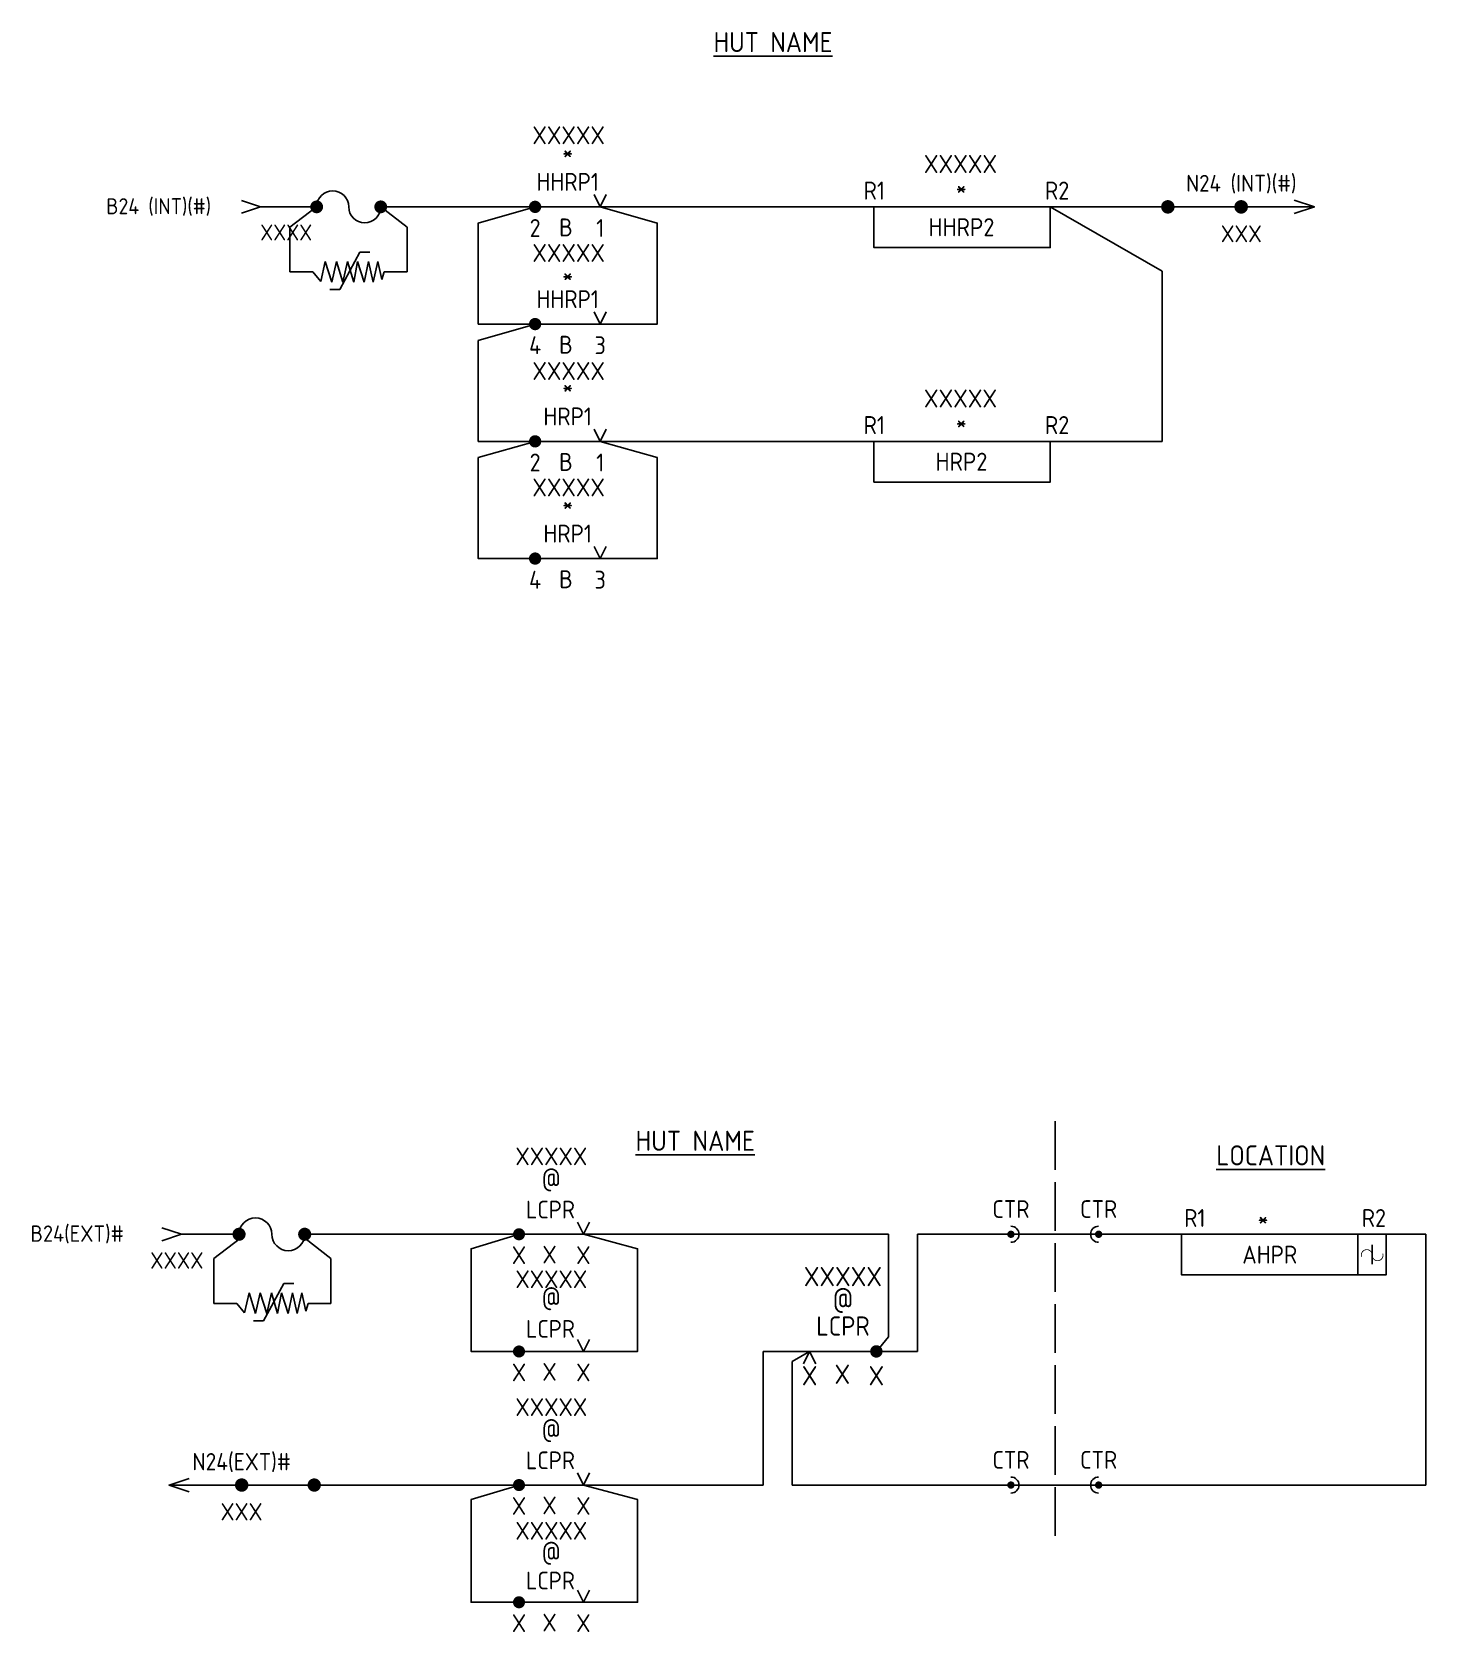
# Model space of a CAD drawing. Header units: millimetres. Extents: x 34 to 408, y 61 to 275.
# Drawn here: x 236.4 to 407.7, y 77.9 to 274.6 of the extents above; entities that cross this region are included whole.
import ezdxf
from ezdxf.enums import TextEntityAlignment as Align

# ---------------------------------------------------------------- set-up
doc = ezdxf.new("R2010")
doc.units = ezdxf.units.MM
doc.header["$MEASUREMENT"] = 0
doc.linetypes.add('ACAD_ISO02W100', pattern=[15, 12, -3])
for name, color, linetype in [('FUZEBLOCK.INSERT', 7, 'Continuous'), ('FUZEENDBLOCK.INSERT', 7, 'Continuous'), ('PPTC', 7, 'Continuous')]:
    doc.layers.add(name, color=color, linetype=linetype)
doc.styles.add('ISOCP', font='isocp.shx')
doc.styles.add('isocp.shx', font='isocp.shx')

# ---------------------------------------------------------------- blocks, each defined once
blk = doc.blocks.new('CTR')
at = {"color": 0, "const_width": 0.45}
blk.add_lwpolyline([(-0.23, 0, 1), (0.23, 0, 1)], format="xyb", close=True, dxfattribs=at)
at = {"color": 0}
blk.add_arc((0, 0), 1, 90, 269.9999, dxfattribs=at)
at = {"style": 'ISOCP'}
blk.add_attdef('CTR', text='', height=2.2, dxfattribs=at).set_placement((0, 3.13), align=Align.MIDDLE_CENTER)
at = {"color": 0, "style": 'ISOCP'}
blk.add_attdef('POS', text='', height=2.2, dxfattribs=at).set_placement((0, -2), align=Align.TOP_CENTER)
blk = doc.blocks.new('FUZEENDBLOCK')
blk.add_line((0, 0), (21.75, 0))
at = {"const_width": 1}
for points in [[(10.37, 0, -1), (11.38, 0, -1)], [(21.25, 0, -1), (22.25, 0, -1)]]:
    blk.add_lwpolyline(points, format="xyb", close=True, dxfattribs=at)
blk.add_polyline3d([(3, 1, 0), (0, 0, 0), (3, -1, 0)])
at = {"style": 'isocp.shx'}
for tag, p in [('VOLT', (10.85, 3.5, 1)), ('FTOT', (10.85, -4, 1))]:
    blk.add_attdef(tag, text='', height=2.5, dxfattribs=at).set_placement(p, align=Align.MIDDLE_CENTER)
blk = doc.blocks.new('Front_Contact')
at = {"color": 0, "const_width": 0.75}
blk.add_lwpolyline([(-0.38, 0, 1), (0.38, 0, 1)], format="xyb", close=True, dxfattribs=at)
at = {"color": 0}
for points in [[(8, 0), (0, 0)], [(8.75, 1.5), (8, 0), (7.25, 1.5)]]:
    blk.add_lwpolyline(points, dxfattribs=at)
at = {"style": 'ISOCP'}
for tag, p in [('R(POS)', (4.12, 9.68)), ('S_NAME', (4, 6.75)), ('R_NAME', (4, 3.07)), ('C', (3.79, -2.53))]:
    blk.add_attdef(tag, text='', height=2.2, dxfattribs=at).set_placement(p, align=Align.MIDDLE_CENTER)
at = {"color": 0, "style": 'ISOCP'}
for tag, p in [('A', (0, -1.5)), ('F', (8, -1.5))]:
    blk.add_attdef(tag, text='', height=2.2, dxfattribs=at).set_placement(p, align=Align.TOP_CENTER)
at = {"style": 'ISOCP', "flags": 5}
for tag, p in [('WIRING', (4.15, -5.13)), ('DOC', (4.45, -8.86))]:
    blk.add_attdef(tag, text='', height=2, dxfattribs=at).set_placement(p, align=Align.MIDDLE_CENTER)
blk = doc.blocks.new('Relay_Coil')
at = {"color": 0}
blk.add_lwpolyline([(-21.66, 0), (0, 0), (0, -5), (-21.66, -5)], close=True, dxfattribs=at)
at = {"style": 'ISOCP'}
blk.add_attdef('R(POS)', text='', height=2.22, dxfattribs=at).set_placement((-11.03, 5.27), align=Align.MIDDLE_CENTER)
at = {"color": 0, "style": 'ISOCP'}
for tag, p in [('L+', (-21.63, 2)), ('S_NAME', (-10.94, 2.38)), ('L-', (0.84, 2)), ('R_NAME', (-10.91, -2.5))]:
    blk.add_attdef(tag, text='', height=2.22, dxfattribs=at).set_placement(p, align=Align.MIDDLE_CENTER)
at = {"style": 'ISOCP', "flags": 5}
for tag, p in [('WIRING', (-12.39, -6.5)), ('DOC', (-12.09, -10.23))]:
    blk.add_attdef(tag, text='', height=2, dxfattribs=at).set_placement(p, align=Align.MIDDLE_CENTER)
blk = doc.blocks.new('FUZEBLOCK')
blk.add_line((3, 0), (11, 0))
at = {"const_width": 1}
for points in [[(11.25, 0, -1), (12.25, 0, -1)], [(21.25, 0, -1), (22.25, 0, -1)]]:
    blk.add_lwpolyline(points, format="xyb", close=True, dxfattribs=at)
blk.add_polyline3d([(0, 1, 0), (3, 0, 0), (0, -1, 0)])
for centre, start, end in [((14.25, 0), 0, 180), ((19.25, 0), 180, 0)]:
    blk.add_arc(centre, 2.5, start, end)
at = {"style": 'isocp.shx'}
for tag, p in [('FUSEVALUE', (16.68, 4, 1)), ('VOLT', (-12.92, 0.1, 1)), ('81', (7, -4, 1))]:
    blk.add_attdef(tag, text='', height=2.5, dxfattribs=at).set_placement(p, align=Align.MIDDLE_CENTER)
blk = doc.blocks.new('24PPTC')
for p, q in [((-5.58, 3.53), (-2.3, 6.03)), ((5.58, 6.03), (8.81, 3.53)), ((-5.58, -1.97), (-5.58, 3.53)), ((8.81, -1.97), (8.81, 3.53)), ((-5.58, -1.97), (-2.77, -1.97)), ((5.99, -1.97), (8.81, -1.97))]:
    blk.add_line(p, q)
at = {"layer": 'PPTC', "lineweight": -2}
blk.add_line((3.02, 0.45), (0.53, -4.13), dxfattribs=at)
at = {"layer": 'PPTC'}
for p, q in [((3.02, 0.45), (4.24, 0.45)), ((-1.25, -0.67), (-1.8, -3.14)), ((-0.45, -3.21), (-1.25, -0.67)), ((0.12, -0.67), (-0.45, -3.21)), ((0.92, -3.21), (0.12, -0.67)), ((1.49, -0.67), (0.92, -3.21)), ((2.25, -3.21), (1.49, -0.67)), ((2.72, -0.67), (2.25, -3.21)), ((3.53, -3.21), (2.72, -0.67)), ((4.09, -0.67), (3.53, -3.21)), ((4.65, -3.21), (4.09, -0.67)), ((5.21, -0.67), (4.65, -3.21)), ((5.7, -2.92), (5.21, -0.67)), ((-1.8, -3.14), (-2.77, -1.97)), ((5.99, -1.97), (5.7, -2.92)), ((-0.7, -4.13), (0.53, -4.13))]:
    blk.add_line(p, q, dxfattribs=at)
blk = doc.blocks.new('COIL_REPEATER')
blk.add_line((207.45, 252.33), (207.45, 254.7))
at = {"color": 0}
blk.add_lwpolyline([(184.03, 256), (205.69, 256), (205.69, 251), (184.03, 251)], close=True, dxfattribs=at)
blk.add_lwpolyline([(209.15, 256), (205.69, 256), (205.69, 251), (209.15, 251)], close=True)
at = {"const_width": 0.1}
blk.add_lwpolyline([(206.15, 253.25, -1.180672), (207.45, 253.43, 1.180672), (208.75, 253.62, 1)], format="xyb", dxfattribs=at)
blk.add_lwpolyline([(207.45, 254.7), (207.45, 252.33)], dxfattribs=at)
at = {"color": 0, "style": 'ISOCP'}
for tag, p in [('L+', (185.66, 258)), ('S_NAME', (198.41, 257.96)), ('L-', (207.66, 258)), ('R_NAME', (194.86, 253.5))]:
    blk.add_attdef(tag, text='', height=2.2, dxfattribs=at).set_placement(p, align=Align.MIDDLE_CENTER)
blk = doc.blocks.new('LCPR_FRONT')
at = {"color": 0}
for points in [[(304.9, 128.33), (304.15, 126.84), (303.41, 128.33)], [(304.15, 126.84), (296.24, 126.84)]]:
    blk.add_lwpolyline(points, dxfattribs=at)
at = {"color": 0, "const_width": 0.742}
blk.add_lwpolyline([(295.87, 126.84, 1), (296.61, 126.84, 1)], format="xyb", close=True, dxfattribs=at)
at = {"style": 'ISOCP'}
for tag, p in [('R(POS)', (300.21, 136.42)), ('S_NAME', (300.2, 133.52)), ('R_NAME', (300.1, 129.88)), ('C', (299.99, 124.34))]:
    blk.add_attdef(tag, text='', height=2.18, dxfattribs=at).set_placement(p, align=Align.MIDDLE_CENTER)
at = {"color": 0, "style": 'ISOCP'}
for tag, p in [('A', (296.24, 125.36)), ('F', (304.15, 125.36))]:
    blk.add_attdef(tag, text='', height=2.18, dxfattribs=at).set_placement(p, align=Align.TOP_CENTER)
at = {"style": 'ISOCP', "flags": 5}
for tag, p in [('WIRING', (300.24, 121.77)), ('DOC', (300.54, 118.08))]:
    blk.add_attdef(tag, text='', height=1.98, dxfattribs=at).set_placement(p, align=Align.MIDDLE_CENTER)
blk = doc.blocks.new('LCPR_BACK CONTACT')
at = {"color": 0}
for p, q in [((331.96, 112.44), (331.19, 110.9)), ((332.73, 110.9), (331.96, 112.44))]:
    blk.add_line(p, q, dxfattribs=at)
blk.add_lwpolyline([(340.16, 112.44), (331.96, 112.44)], dxfattribs=at)
at = {"style": 'ISOCP'}
for tag, p in [('R(POS)', (336.05, 121.64)), ('S_NAME', (336.06, 118.69)), ('R_NAME', (336.06, 115.56)), ('C', (335.98, 109.63))]:
    blk.add_attdef(tag, text='', height=2.37, dxfattribs=at).set_placement(p, align=Align.MIDDLE_CENTER)
at = {"color": 0, "style": 'ISOCP'}
for tag, p in [('A', (331.96, 110.64)), ('B', (340.16, 110.64))]:
    blk.add_attdef(tag, text='', height=2.37, dxfattribs=at).set_placement(p, align=Align.TOP_CENTER)
at = {"style": 'ISOCP', "flags": 5}
for tag, p in [('WIRING', (336.47, 106.42)), ('DOC', (336.78, 102.6))]:
    blk.add_attdef(tag, text='', height=2.05, dxfattribs=at).set_placement(p, align=Align.MIDDLE_CENTER)

msp = doc.modelspace()

# ---------------------------------------------------------------- linework, layer by layer
for p, q in [((279.24, 253.15), (298.22, 253.15)), ((306.22, 253.15), (339.87, 253.15)), ((361.53, 253.15), (375.99, 253.15)), ((375.27, 245.23), (361.53, 253.15)), ((375.27, 224.32), (375.27, 245.23)), ((298.22, 238.74), (291.22, 236.74)), ((291.22, 236.74), (291.22, 224.32)), ((291.22, 224.32), (298.22, 224.32)), ((306.22, 224.32), (339.87, 224.32)), ((361.53, 224.32), (375.27, 224.32)), ((296.24, 126.84), (270.3, 126.84)), ((296.24, 126.84), (287.15, 126.84)), ((304.15, 126.84), (334.55, 126.84)), ((304.15, 126.84), (341.64, 126.84)), ((341.64, 114.24), (341.64, 126.84)), ((345.23, 112.44), (345.23, 126.84)), ((345.23, 126.84), (354.76, 126.84)), ((348.71, 126.84), (375.98, 126.84)), ((348.71, 126.84), (377.68, 126.84)), ((354.28, 126.84), (370.9, 126.84)), ((354.28, 126.84), (370.9, 126.84)), ((356.7, 126.84), (367.48, 126.84)), ((356.7, 126.84), (367.48, 126.84)), ((401.1, 126.84), (407.71, 126.84)), ((401.1, 126.84), (407.71, 126.84)), ((407.71, 126.84), (407.71, 96.01)), ((407.71, 126.84), (407.71, 96.01)), ((340.16, 112.44), (341.64, 114.24)), ((326.25, 96.01), (326.25, 112.44)), ((326.25, 112.44), (345.23, 112.44)), ((331.96, 112.44), (329.82, 111.21)), ((329.82, 111.21), (329.82, 96.01)), ((296.24, 96.01), (271.07, 96.01)), ((296.24, 96.01), (271.07, 96.01)), ((296.61, 96.01), (326.25, 96.01)), ((304.15, 96.01), (326.25, 96.01)), ((304.15, 96.01), (326.25, 96.01)), ((329.82, 96.01), (407.71, 96.01)), ((329.82, 96.01), (354.76, 96.01)), ((329.82, 96.01), (354.76, 96.01)), ((329.82, 96.01), (354.76, 96.01)), ((329.82, 96.01), (354.76, 96.01)), ((329.82, 96.01), (354.76, 96.01)), ((329.82, 96.01), (354.76, 96.01)), ((329.82, 96.01), (354.76, 96.01)), ((348.71, 96.01), (407.71, 96.01)), ((356.7, 96.01), (367.48, 96.01)), ((356.7, 96.01), (367.48, 96.01))]:
    msp.add_line(p, q)
at = {"linetype": 'ACAD_ISO02W100', "lineweight": 25, "ltscale": 0.5}
msp.add_line((362.12, 140.75), (362.12, 88.65), dxfattribs=at)
for points in [[(298.22, 253.15), (291.22, 251.15), (291.22, 238.74), (313.22, 238.74), (313.22, 251.15), (306.22, 253.15)], [(298.22, 224.32), (291.22, 222.32), (291.22, 209.91), (313.22, 209.91), (313.22, 222.32), (306.22, 224.32)], [(296.24, 126.84), (290.34, 125.06), (290.34, 112.44), (310.82, 112.44), (310.82, 125.06), (304.15, 126.84)], [(296.24, 126.84), (290.34, 125.06), (290.34, 112.44), (310.82, 112.44), (310.82, 125.06), (304.15, 126.84)], [(296.24, 96.01), (290.34, 94.23), (290.34, 81.61), (310.82, 81.61), (310.82, 94.23), (304.15, 96.01)], [(296.24, 96.01), (290.34, 94.23), (290.34, 81.61), (310.82, 81.61), (310.82, 94.23), (304.15, 96.01)]]:
    msp.add_lwpolyline(points)
at = {"color": 0, "const_width": 0.769}
msp.add_lwpolyline([(339.78, 112.44, 1), (340.54, 112.44, 1)], format="xyb", close=True, dxfattribs=at)

# ---------------------------------------------------------------- block references
ref = msp.add_blockref('Front_Contact', (298.22, 253.15))
ref.add_attrib('R(POS)', 'XXXXX', dxfattribs={"height": 2.2, "style": 'ISOCP'}).set_placement((302.34, 261.95), align=Align.MIDDLE_CENTER)
ref.add_attrib('R_NAME', 'HHRP1', dxfattribs={"height": 2.2, "style": 'ISOCP'}).set_placement((302.22, 256.22), align=Align.MIDDLE_CENTER)
ref.add_attrib('A', '2', dxfattribs={"color": 0, "height": 2.2, "style": 'ISOCP'}).set_placement((298.22, 251.65), align=Align.TOP_CENTER)
ref.add_attrib('F', '1', dxfattribs={"color": 0, "height": 2.2, "style": 'ISOCP'}).set_placement((306.22, 251.65), align=Align.TOP_CENTER)
ref.add_attrib('C', 'B', dxfattribs={"height": 2.2, "style": 'ISOCP'}).set_placement((302.01, 250.62), align=Align.MIDDLE_CENTER)
ref.add_attrib('S_NAME', '*', dxfattribs={"height": 2.2, "style": 'ISOCP'}).set_placement((302.22, 259.9), align=Align.MIDDLE_CENTER)
for name, p, values in [('Relay_Coil', (361.53, 253.15), {'S_NAME': '*', 'R_NAME': 'HHRP2', 'L+': 'R1', 'L-': 'R2', 'R(POS)': 'XXXXX'}), ('Relay_Coil', (361.53, 224.32), {'S_NAME': '*', 'R_NAME': 'HRP2', 'L+': 'R1', 'L-': 'R2', 'R(POS)': 'XXXXX'}), ('LCPR_FRONT', (0, 0), {'S_NAME': '@', 'R_NAME': 'LCPR', 'A': 'X', 'F': 'X', 'C': 'X', 'R(POS)': 'XXXXX'}), ('LCPR_BACK CONTACT', (0, 0), {'S_NAME': '@', 'R_NAME': 'LCPR', 'A': 'X', 'B': 'X', 'C': 'X', 'R(POS)': 'XXXXX'}), ('LCPR_FRONT', (0, -30.83), {'S_NAME': '@', 'R_NAME': 'LCPR', 'A': 'X', 'F': 'X', 'C': 'X', 'R(POS)': 'XXXXX'})]:
    msp.add_blockref(name, p).add_auto_attribs(values)
for p in [(273.67, 247.12), (264.32, 120.32)]:
    msp.add_blockref('24PPTC', p)
ref = msp.add_blockref('Front_Contact', (298.22, 238.74))
ref.add_attrib('R(POS)', 'XXXXX', dxfattribs={"height": 2.2, "style": 'ISOCP'}).set_placement((302.34, 247.48), align=Align.MIDDLE_CENTER)
ref.add_attrib('R_NAME', 'HHRP1', dxfattribs={"height": 2.2, "style": 'ISOCP'}).set_placement((302.22, 241.8), align=Align.MIDDLE_CENTER)
ref.add_attrib('A', '4', dxfattribs={"color": 0, "height": 2.2, "style": 'ISOCP'}).set_placement((298.22, 237.24), align=Align.TOP_CENTER)
ref.add_attrib('F', '3', dxfattribs={"color": 0, "height": 2.2, "style": 'ISOCP'}).set_placement((306.22, 237.24), align=Align.TOP_CENTER)
ref.add_attrib('C', 'B', dxfattribs={"height": 2.2, "style": 'ISOCP'}).set_placement((302.01, 236.2), align=Align.MIDDLE_CENTER)
ref.add_attrib('S_NAME', '*', dxfattribs={"height": 2.2, "style": 'ISOCP'}).set_placement((302.22, 244.79), align=Align.MIDDLE_CENTER)
ref = msp.add_blockref('Front_Contact', (298.22, 224.32))
ref.add_attrib('R(POS)', 'XXXXX', dxfattribs={"height": 2.2, "style": 'ISOCP'}).set_placement((302.34, 232.97), align=Align.MIDDLE_CENTER)
ref.add_attrib('R_NAME', 'HRP1', dxfattribs={"height": 2.2, "style": 'ISOCP'}).set_placement((302.22, 227.39), align=Align.MIDDLE_CENTER)
ref.add_attrib('A', '2', dxfattribs={"color": 0, "height": 2.2, "style": 'ISOCP'}).set_placement((298.22, 222.82), align=Align.TOP_CENTER)
ref.add_attrib('F', '1', dxfattribs={"color": 0, "height": 2.2, "style": 'ISOCP'}).set_placement((306.22, 222.82), align=Align.TOP_CENTER)
ref.add_attrib('C', 'B', dxfattribs={"height": 2.2, "style": 'ISOCP'}).set_placement((302.01, 221.79), align=Align.MIDDLE_CENTER)
ref.add_attrib('S_NAME', '*', dxfattribs={"height": 2.2, "style": 'ISOCP'}).set_placement((302.22, 231.07), align=Align.MIDDLE_CENTER)
ref = msp.add_blockref('Front_Contact', (298.22, 209.91))
ref.add_attrib('R(POS)', 'XXXXX', dxfattribs={"height": 2.2, "style": 'ISOCP'}).set_placement((302.34, 218.66), align=Align.MIDDLE_CENTER)
ref.add_attrib('R_NAME', 'HRP1', dxfattribs={"height": 2.2, "style": 'ISOCP'}).set_placement((302.22, 212.98), align=Align.MIDDLE_CENTER)
ref.add_attrib('A', '4', dxfattribs={"color": 0, "height": 2.2, "style": 'ISOCP'}).set_placement((298.22, 208.41), align=Align.TOP_CENTER)
ref.add_attrib('F', '3', dxfattribs={"color": 0, "height": 2.2, "style": 'ISOCP'}).set_placement((306.22, 208.41), align=Align.TOP_CENTER)
ref.add_attrib('C', 'B', dxfattribs={"height": 2.2, "style": 'ISOCP'}).set_placement((302.01, 207.37), align=Align.MIDDLE_CENTER)
ref.add_attrib('S_NAME', '*', dxfattribs={"height": 2.2, "style": 'ISOCP'}).set_placement((302.22, 216.66), align=Align.MIDDLE_CENTER)
ref = msp.add_blockref('CTR', (356.7, 126.84), dxfattribs=dict(xscale=-0.9892865240171544, yscale=0.9892865240171544, zscale=0.9892865240171544))
ref.add_attrib('CTR', 'CTR', dxfattribs={"height": 2.176, "style": 'ISOCP'}).set_placement((356.7, 129.94), align=Align.MIDDLE_CENTER)
ref = msp.add_blockref('CTR', (356.7, 126.84), dxfattribs=dict(xscale=-0.9892865240171544, yscale=0.9892865240171544, zscale=0.9892865240171544))
ref.add_attrib('CTR', 'CTR', dxfattribs={"height": 2.176, "style": 'ISOCP'}).set_placement((356.7, 129.94), align=Align.MIDDLE_CENTER)
ref = msp.add_blockref('CTR', (367.48, 126.84), dxfattribs=dict(xscale=0.9892865240171544, yscale=0.9892865240171544, zscale=0.9892865240171544))
ref.add_attrib('CTR', 'CTR', dxfattribs={"height": 2.176, "style": 'ISOCP'}).set_placement((367.48, 129.94), align=Align.MIDDLE_CENTER)
ref = msp.add_blockref('CTR', (367.48, 126.84), dxfattribs=dict(xscale=0.9892865240171544, yscale=0.9892865240171544, zscale=0.9892865240171544))
ref.add_attrib('CTR', 'CTR', dxfattribs={"height": 2.176, "style": 'ISOCP'}).set_placement((367.48, 129.94), align=Align.MIDDLE_CENTER)
ref = msp.add_blockref('COIL_REPEATER', (193.65, -129.16))
ref.add_attrib('S_NAME', '*', dxfattribs={"color": 0, "height": 2.2, "style": 'ISOCP'}).set_placement((387.68, 128.8), align=Align.MIDDLE_CENTER)
ref.add_attrib('R_NAME', 'AHPR', dxfattribs={"color": 0, "height": 2.2, "style": 'ISOCP'}).set_placement((388.51, 124.34), align=Align.MIDDLE_CENTER)
ref.add_attrib('L+', 'R1', dxfattribs={"color": 0, "height": 2.2, "style": 'ISOCP'}).set_placement((379.3, 128.84), align=Align.MIDDLE_CENTER)
ref.add_attrib('L-', 'R2', dxfattribs={"color": 0, "height": 2.2, "style": 'ISOCP'}).set_placement((401.31, 128.84), align=Align.MIDDLE_CENTER)
ref = msp.add_blockref('LCPR_FRONT', (0, -14.41))
ref.add_attrib('S_NAME', '@', dxfattribs={"height": 2.18, "style": 'ISOCP'}).set_placement((300.2, 118.91), align=Align.MIDDLE_CENTER)
ref.add_attrib('R_NAME', 'LCPR', dxfattribs={"height": 2.176, "style": 'ISOCP'}).set_placement((300.1, 115.21), align=Align.MIDDLE_CENTER)
ref.add_attrib('A', 'X', dxfattribs={"color": 0, "height": 2.18, "style": 'ISOCP'}).set_placement((296.24, 110.95), align=Align.TOP_CENTER)
ref.add_attrib('F', 'X', dxfattribs={"color": 0, "height": 2.18, "style": 'ISOCP'}).set_placement((304.15, 110.95), align=Align.TOP_CENTER)
ref.add_attrib('C', 'X', dxfattribs={"height": 2.18, "style": 'ISOCP'}).set_placement((299.99, 109.93), align=Align.MIDDLE_CENTER)
ref.add_attrib('R(POS)', 'XXXXX', dxfattribs={"height": 2.176, "style": 'ISOCP'}).set_placement((300.21, 121.31), align=Align.MIDDLE_CENTER)
ref = msp.add_blockref('CTR', (356.7, 96.01), dxfattribs=dict(xscale=-0.9892865240171544, yscale=0.9892865240171544, zscale=0.9892865240171544))
ref.add_attrib('CTR', 'CTR', dxfattribs={"height": 2.176, "style": 'ISOCP'}).set_placement((356.7, 99.11), align=Align.MIDDLE_CENTER)
ref = msp.add_blockref('CTR', (356.7, 96.01), dxfattribs=dict(xscale=-0.9892865240171544, yscale=0.9892865240171544, zscale=0.9892865240171544))
ref.add_attrib('CTR', 'CTR', dxfattribs={"height": 2.176, "style": 'ISOCP'}).set_placement((356.7, 99.11), align=Align.MIDDLE_CENTER)
ref = msp.add_blockref('CTR', (367.48, 96.01), dxfattribs=dict(xscale=0.9892865240171544, yscale=0.9892865240171544, zscale=0.9892865240171544))
ref.add_attrib('CTR', 'CTR', dxfattribs={"height": 2.176, "style": 'ISOCP'}).set_placement((367.48, 99.11), align=Align.MIDDLE_CENTER)
ref = msp.add_blockref('CTR', (367.48, 96.01), dxfattribs=dict(xscale=0.9892865240171544, yscale=0.9892865240171544, zscale=0.9892865240171544))
ref.add_attrib('CTR', 'CTR', dxfattribs={"height": 2.176, "style": 'ISOCP'}).set_placement((367.48, 99.11), align=Align.MIDDLE_CENTER)
ref = msp.add_blockref('LCPR_FRONT', (0, -45.24))
ref.add_attrib('S_NAME', '@', dxfattribs={"height": 2.18, "style": 'ISOCP'}).set_placement((300.2, 87.61), align=Align.MIDDLE_CENTER)
ref.add_attrib('R_NAME', 'LCPR', dxfattribs={"height": 2.176, "style": 'ISOCP'}).set_placement((300.1, 84.27), align=Align.MIDDLE_CENTER)
ref.add_attrib('A', 'X', dxfattribs={"color": 0, "height": 2.18, "style": 'ISOCP'}).set_placement((296.24, 80.12), align=Align.TOP_CENTER)
ref.add_attrib('F', 'X', dxfattribs={"color": 0, "height": 2.18, "style": 'ISOCP'}).set_placement((304.15, 80.12), align=Align.TOP_CENTER)
ref.add_attrib('C', 'X', dxfattribs={"height": 2.18, "style": 'ISOCP'}).set_placement((299.99, 79.1), align=Align.MIDDLE_CENTER)
ref.add_attrib('R(POS)', 'XXXXX', dxfattribs={"height": 2.176, "style": 'ISOCP'}).set_placement((300.21, 90.39), align=Align.MIDDLE_CENTER)
at = {"layer": 'FUZEBLOCK.INSERT', "color": 0, "xscale": 0.7872948906471413, "yscale": 0.7872948906471413, "zscale": 0.7872948906471413}
msp.add_blockref('FUZEBLOCK', (262.12, 253.15), dxfattribs=at).add_auto_attribs({'VOLT': 'B24 (INT)(#)', '81': 'XXXX'})
at = {"layer": 'FUZEBLOCK.INSERT', "color": 0}
ref = msp.add_blockref('FUZEBLOCK', (252.35, 126.84), dxfattribs=dict(at, xscale=0.8067903275745545, yscale=0.8067903275745545, zscale=0.8067903275745545))
ref.add_attrib('VOLT', 'B24(EXT)#', dxfattribs={"layer": '0', "height": 2.017, "style": 'isocp.shx'}).set_placement((241.93, 126.92, 0.81), align=Align.MIDDLE_CENTER)
ref.add_attrib('81', 'XXXX', dxfattribs={"layer": '0', "height": 2.017, "style": 'isocp.shx'}).set_placement((254.19, 123.62, 0.81), align=Align.MIDDLE_CENTER)
at = {"layer": 'FUZEENDBLOCK.INSERT', "color": 0}
ref = msp.add_blockref('FUZEENDBLOCK', (394.01, 253.15), dxfattribs=dict(at, xscale=-0.8287124280195762, yscale=0.8287124280195762, zscale=0.8287124280195762))
ref.add_attrib('VOLT', 'N24 (INT)(#)', dxfattribs={"layer": '0', "height": 2.0718, "style": 'isocp.shx'}).set_placement((385.02, 256.05, 0.83), align=Align.MIDDLE_CENTER)
ref.add_attrib('FTOT', 'XXX', dxfattribs={"layer": '0', "height": 2.072, "style": 'isocp.shx'}).set_placement((385.02, 249.84, 0.83), align=Align.MIDDLE_CENTER)
ref = msp.add_blockref('FUZEENDBLOCK', (253.24, 96.01), dxfattribs=dict(at, xscale=0.8198340373253029, yscale=0.8198340373253029, zscale=0.8198340373253029))
ref.add_attrib('VOLT', 'N24(EXT)#', dxfattribs={"layer": '0', "height": 2.124, "style": 'isocp.shx'}).set_placement((262.14, 98.88, 0.82), align=Align.MIDDLE_CENTER)
ref.add_attrib('FTOT', 'XXX', dxfattribs={"layer": '0', "height": 2.124, "style": 'isocp.shx'}).set_placement((262.14, 92.73, 0.82), align=Align.MIDDLE_CENTER)

# ---------------------------------------------------------------- texts
at = {"attachment_point": 5, "style": 'ISOCP'}
for s, insert, char_height, width in [('{\\LHUT NAME}', (327.46, 273.4), 2.464, 24.0209), ('{\\LHUT NAME}', (317.9, 138.33), 2.4732, 26.1656), ('{\\LLOCATION}', (388.63, 136.54), 2.4732, 32.4097)]:
    msp.add_mtext(s, dxfattribs=dict(at, insert=insert, char_height=char_height, width=width))

doc.saveas('drawing.dxf')
